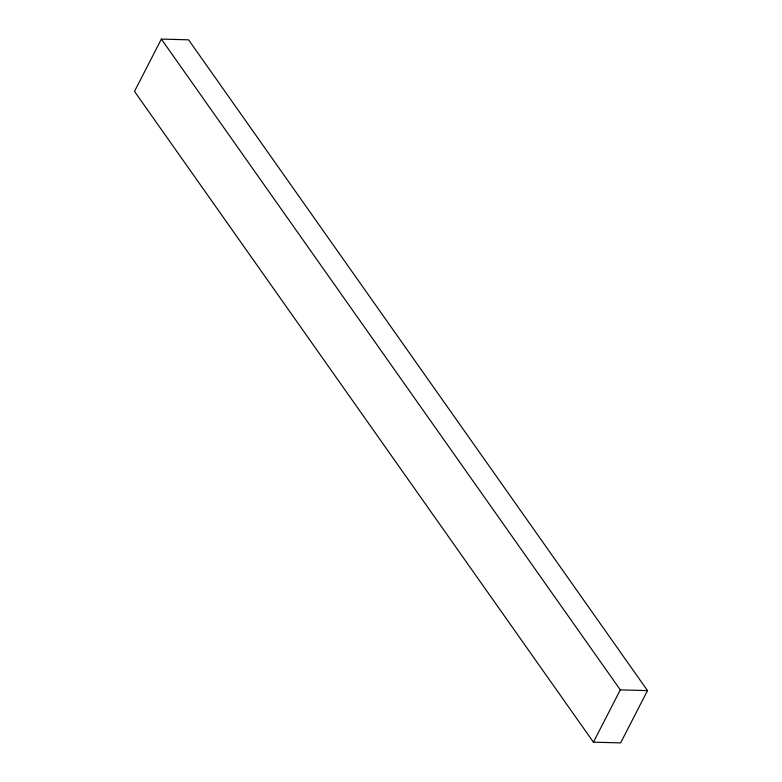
<?xml version="1.0" encoding="UTF-8"?>
<svg xmlns="http://www.w3.org/2000/svg" width="782" height="782" viewBox="0 0 782 782"><rect width="100%" height="100%" fill="white"/><g stroke="black" fill="none" stroke-linecap="round" stroke-linejoin="round"><path stroke-width="1.17" d="M161.366 39.1L134.494 91.396L593.421 742.177L620.634 742.9L647.506 690.604L188.579 39.823L161.366 39.1L620.302 689.88L647.506 690.604M593.421 742.177L620.302 689.88"/></g></svg>
